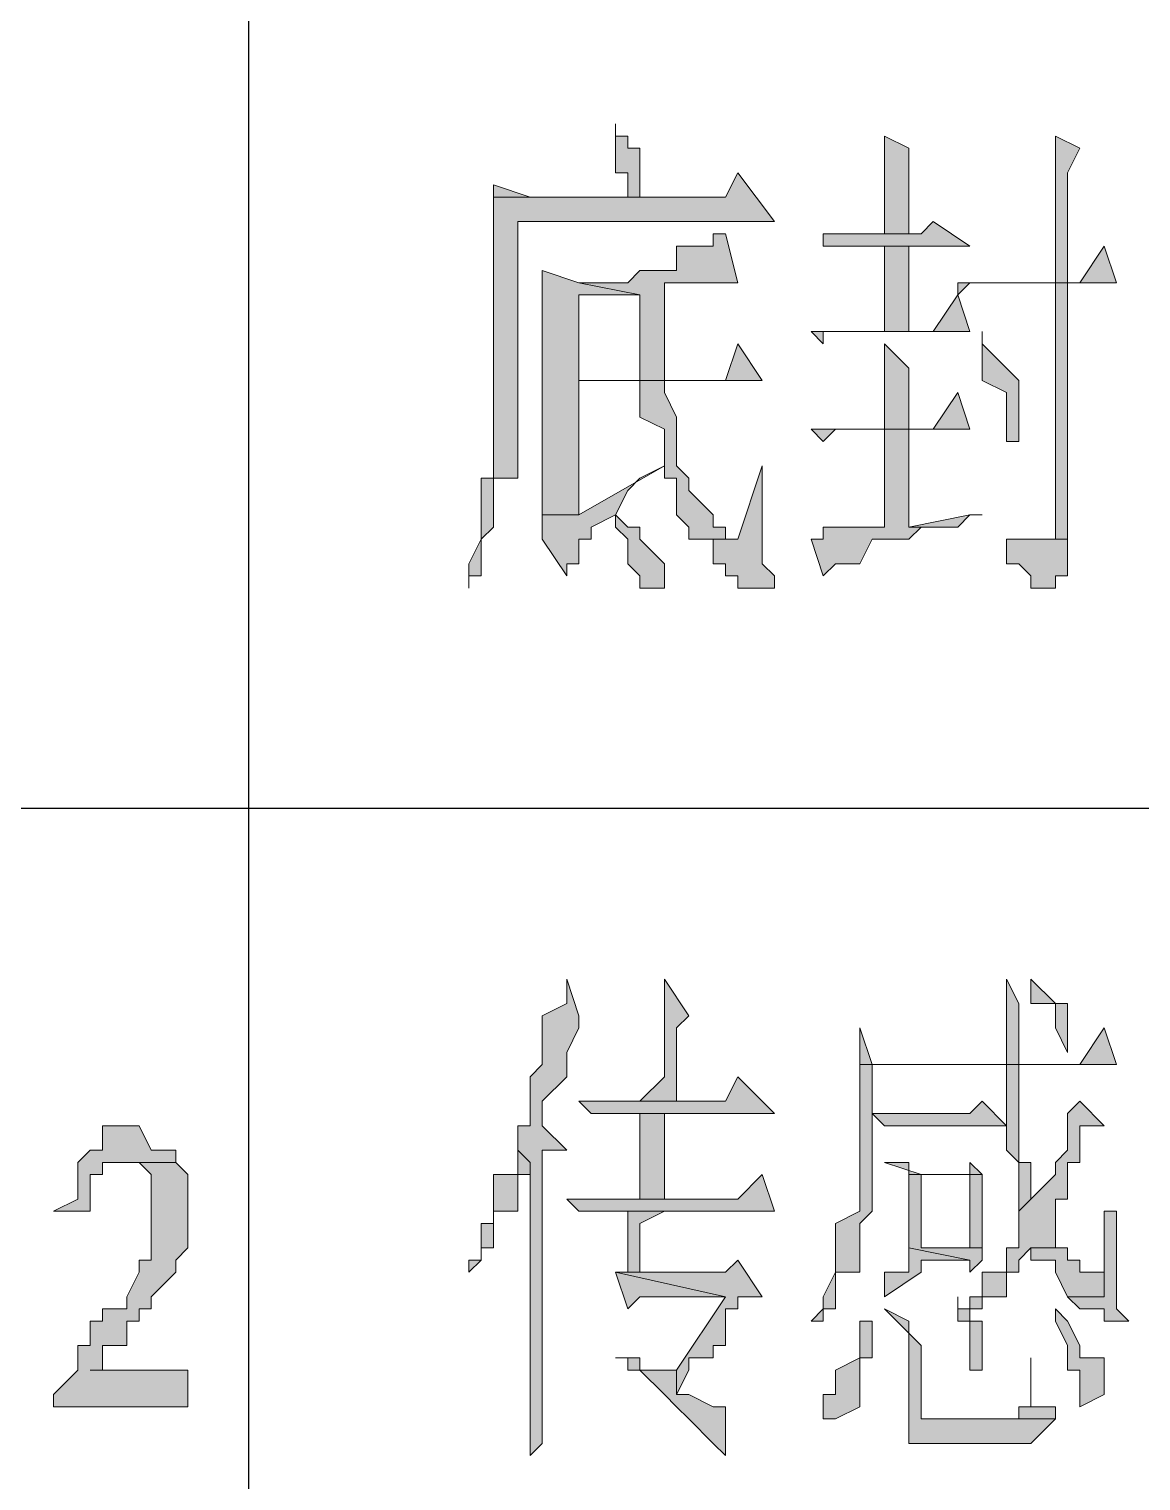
# Model space of a CAD drawing. Header units: millimetres. Extents: x 20 to 821, y 1 to 1134.
# Drawn here: x 616.32 to 632.7, y 250.87 to 272.26 of the extents above; entities that cross this region are included whole.
import ezdxf

# ---------------------------------------------------------------- set-up
doc = ezdxf.new("R2010")
doc.units = ezdxf.units.MM
doc.layers.add('1', color=7, linetype='Continuous')

msp = doc.modelspace()

# ---------------------------------------------------------------- hatches: boundary and pattern name
h = msp.add_hatch(color=0)
h.dxf.hatch_style = 2
h.paths.add_polyline_path([(624.96, 270.861732), (624.96, 270.141732), (625.14, 270.141732), (625.14, 269.781732), (623.7, 269.781732), (625.32, 269.781732), (625.32, 269.961732), (625.32, 270.501732), (625.14, 270.501732), (625.14, 270.681732), (624.96, 270.681732)])
h = msp.add_hatch(color=0)
h.dxf.hatch_style = 2
h.paths.add_polyline_path([(628.92, 270.681732), (628.92, 269.241732), (629.28, 269.241732), (629.28, 270.501732)])
h = msp.add_hatch(color=0)
h.dxf.hatch_style = 2
h.paths.add_polyline_path([(631.44, 270.681732), (631.44, 268.521732), (631.62, 268.521732), (631.62, 270.141732), (631.8, 270.501732)])
h = msp.add_hatch(color=0)
h.dxf.hatch_style = 2
h.paths.add_polyline_path([(626.76, 270.141732), (626.58, 269.781732), (623.16, 269.781732), (623.16, 269.421732), (623.16, 265.821732), (623.16, 265.641732), (622.98, 265.641732), (622.98, 264.741732), (622.8, 264.381732), (622.8, 264.021732), (622.8, 264.201732), (622.98, 264.201732), (622.98, 264.381732), (622.98, 264.741732), (623.16, 264.921732), (623.16, 265.641732), (623.52, 265.641732), (623.52, 269.421732), (627.3, 269.421732)])
h = msp.add_hatch(color=0)
h.dxf.hatch_style = 2
h.paths.add_polyline_path([(623.16, 269.961732), (623.16, 269.781732), (625.32, 269.781732), (623.7, 269.781732)])
h = msp.add_hatch(color=0)
h.dxf.hatch_style = 2
h.paths.add_polyline_path([(629.64, 269.421732), (629.46, 269.241732), (628.02, 269.241732), (628.02, 269.061732), (630.18, 269.061732)])
h = msp.add_hatch(color=0)
h.dxf.hatch_style = 2
h.paths.add_polyline_path([(626.58, 269.241732), (626.4, 269.241732), (626.4, 269.061732), (625.86, 269.061732), (625.86, 268.701732), (625.32, 268.701732), (625.14, 268.521732), (624.42, 268.521732), (625.32, 268.341732), (625.32, 267.801732), (625.32, 267.081732), (624.42, 267.081732), (625.68, 267.081732), (625.68, 267.261732), (625.68, 268.521732), (625.86, 268.521732), (626.76, 268.521732)])
h = msp.add_hatch(color=0)
h.dxf.hatch_style = 2
h.paths.add_polyline_path([(628.92, 267.801732), (629.28, 267.801732), (629.28, 269.061732), (628.92, 269.061732)])
h = msp.add_hatch(color=0)
h.dxf.hatch_style = 2
h.paths.add_polyline_path([(632.16, 269.061732), (631.8, 268.521732), (630, 268.521732), (630, 268.341732), (630.18, 268.521732), (632.34, 268.521732)])
h = msp.add_hatch(color=0)
h.dxf.hatch_style = 2
h.paths.add_polyline_path([(623.88, 268.701732), (623.88, 265.101732), (624.42, 265.101732), (624.42, 267.081732), (625.32, 267.081732), (627.12, 267.081732), (625.68, 267.081732), (624.42, 267.081732), (624.42, 268.341732), (625.32, 268.341732), (624.42, 268.521732)])
h = msp.add_hatch(color=0)
h.dxf.hatch_style = 2
h.paths.add_polyline_path([(631.62, 268.521732), (631.44, 268.521732), (631.44, 264.921732), (631.44, 264.741732), (631.08, 264.741732), (631.62, 264.741732)])
h = msp.add_hatch(color=0)
h.dxf.hatch_style = 2
h.paths.add_polyline_path([(630, 268.341732), (629.64, 267.801732), (627.84, 267.801732), (628.2, 267.801732), (630.18, 267.801732)])
h = msp.add_hatch(color=0)
h.dxf.hatch_style = 2
h.paths.add_polyline_path([(626.76, 267.621732), (626.58, 267.081732), (625.68, 267.081732), (627.12, 267.081732)])
h = msp.add_hatch(color=0)
h.dxf.hatch_style = 2
h.paths.add_polyline_path([(627.84, 267.801732), (628.02, 267.621732), (628.02, 267.801732), (628.2, 267.801732)])
h = msp.add_hatch(color=0)
h.dxf.hatch_style = 2
h.paths.add_polyline_path([(628.92, 267.621732), (628.92, 266.361732), (629.28, 266.361732), (629.28, 267.261732)])
h = msp.add_hatch(color=0)
h.dxf.hatch_style = 2
h.paths.add_polyline_path([(630.36, 267.801732), (630.36, 267.081732), (630.72, 266.901732), (630.72, 266.181732), (630.9, 266.181732), (630.9, 267.081732), (630.72, 267.261732), (630.36, 267.621732)])
h = msp.add_hatch(color=0)
h.dxf.hatch_style = 2
h.paths.add_polyline_path([(625.68, 267.081732), (625.32, 267.081732), (625.32, 266.901732), (625.32, 266.541732), (625.68, 266.361732), (625.68, 265.641732), (625.86, 265.641732), (625.86, 265.101732), (626.04, 264.921732), (626.04, 264.741732), (626.4, 264.741732), (626.76, 264.741732), (626.58, 264.741732), (626.58, 264.921732), (626.4, 264.921732), (626.4, 265.101732), (626.04, 265.461732), (626.04, 265.641732), (625.86, 265.821732), (625.86, 266.541732), (625.68, 266.901732)])
h = msp.add_hatch(color=0)
h.dxf.hatch_style = 2
h.paths.add_polyline_path([(630, 266.901732), (629.64, 266.361732), (627.84, 266.361732), (628.02, 266.181732), (628.2, 266.361732), (630.18, 266.361732)])
h = msp.add_hatch(color=0)
h.dxf.hatch_style = 2
h.paths.add_polyline_path([(629.28, 266.361732), (628.92, 266.361732), (628.92, 264.921732), (628.02, 264.921732), (628.02, 264.741732), (627.84, 264.741732), (628.02, 264.201732), (628.2, 264.381732), (628.56, 264.381732), (628.74, 264.741732), (629.28, 264.741732), (629.46, 264.921732), (630, 264.921732), (629.28, 264.921732)])
h = msp.add_hatch(color=0)
h.dxf.hatch_style = 2
h.paths.add_polyline_path([(625.68, 265.821732), (624.42, 265.101732), (623.88, 265.101732), (623.88, 264.921732), (623.88, 264.741732), (624.24, 264.201732), (624.24, 264.381732), (624.42, 264.381732), (624.42, 264.741732), (624.6, 264.741732), (624.6, 264.921732), (624.96, 265.101732), (625.14, 265.461732), (625.32, 265.641732)])
h = msp.add_hatch(color=0)
h.dxf.hatch_style = 2
h.paths.add_polyline_path([(627.12, 265.821732), (626.76, 264.741732), (626.4, 264.741732), (626.4, 264.381732), (626.58, 264.381732), (626.58, 264.201732), (626.76, 264.201732), (626.76, 264.021732), (627.3, 264.021732), (627.3, 264.201732), (627.12, 264.381732), (627.12, 265.641732)])
h = msp.add_hatch(color=0)
h.dxf.hatch_style = 2
h.paths.add_polyline_path([(624.96, 265.101732), (624.96, 264.921732), (625.14, 264.741732), (625.14, 264.381732), (625.32, 264.201732), (625.32, 264.021732), (625.68, 264.021732), (625.68, 264.381732), (625.32, 264.741732), (625.32, 264.921732), (625.14, 264.921732)])
h = msp.add_hatch(color=0)
h.dxf.hatch_style = 2
h.paths.add_polyline_path([(630.18, 265.101732), (629.28, 264.921732), (630, 264.921732), (630.18, 265.101732), (630.36, 265.101732)])
h = msp.add_hatch(color=0)
h.dxf.hatch_style = 2
h.paths.add_polyline_path([(630.72, 264.741732), (630.72, 264.381732), (630.9, 264.381732), (631.08, 264.201732), (631.08, 264.021732), (631.44, 264.021732), (631.44, 264.201732), (631.62, 264.201732), (631.62, 264.741732), (631.08, 264.741732)])
h = msp.add_hatch(color=0)
h.dxf.hatch_style = 2
h.paths.add_polyline_path([(624.24, 258.261732), (624.24, 257.901732), (623.88, 257.721732), (623.88, 257.001732), (623.7, 256.821732), (623.7, 256.101732), (623.52, 256.101732), (623.52, 255.741732), (623.7, 255.561732), (623.7, 251.421732), (623.7, 251.241732), (623.88, 251.421732), (623.88, 255.741732), (624.24, 255.741732), (623.88, 256.101732), (623.88, 256.461732), (624.24, 256.821732), (624.24, 257.181732), (624.42, 257.541732), (624.42, 257.721732)])
h = msp.add_hatch(color=0)
h.dxf.hatch_style = 2
h.paths.add_polyline_path([(625.68, 258.261732), (625.68, 256.821732), (625.32, 256.461732), (625.86, 256.461732), (625.86, 256.821732), (625.86, 257.541732), (626.04, 257.721732)])
h = msp.add_hatch(color=0)
h.dxf.hatch_style = 2
h.paths.add_polyline_path([(630.72, 258.261732), (630.72, 257.001732), (628.74, 257.001732), (630.9, 257.001732), (630.9, 257.181732), (630.9, 257.901732)])
h = msp.add_hatch(color=0)
h.dxf.hatch_style = 2
h.paths.add_polyline_path([(631.08, 258.261732), (631.08, 257.901732), (631.44, 257.901732), (631.44, 257.541732), (631.62, 257.181732), (631.62, 257.901732), (631.44, 257.901732)])
h = msp.add_hatch(color=0)
h.dxf.hatch_style = 2
h.paths.add_polyline_path([(632.16, 257.541732), (631.8, 257.001732), (628.56, 257.001732), (628.56, 256.821732), (628.56, 254.841732), (628.2, 254.661732), (628.2, 253.941732), (628.02, 253.581732), (628.02, 253.401732), (627.84, 253.221732), (628.02, 253.221732), (628.02, 253.401732), (628.2, 253.401732), (628.2, 253.581732), (628.2, 253.941732), (628.56, 253.941732), (628.56, 254.661732), (628.74, 254.841732), (628.74, 257.001732), (630.72, 257.001732), (632.34, 257.001732)])
h = msp.add_hatch(color=0)
h.dxf.hatch_style = 2
h.paths.add_polyline_path([(628.56, 257.541732), (628.56, 257.001732), (630.9, 257.001732), (628.74, 257.001732)])
h = msp.add_hatch(color=0)
h.dxf.hatch_style = 2
h.paths.add_polyline_path([(630.9, 257.001732), (630.72, 257.001732), (630.72, 256.821732), (630.72, 255.741732), (630.9, 255.561732), (630.9, 254.841732), (631.08, 255.021732), (631.08, 255.561732), (630.9, 255.561732), (630.9, 256.461732), (630.9, 256.821732)])
h = msp.add_hatch(color=0)
h.dxf.hatch_style = 2
h.paths.add_polyline_path([(626.76, 256.821732), (626.58, 256.461732), (624.42, 256.461732), (624.6, 256.281732), (627.3, 256.281732)])
h = msp.add_hatch(color=0)
h.dxf.hatch_style = 2
h.paths.add_polyline_path([(625.68, 256.281732), (625.32, 256.281732), (625.32, 256.101732), (625.32, 255.021732), (625.68, 255.021732)])
h = msp.add_hatch(color=0)
h.dxf.hatch_style = 2
h.paths.add_polyline_path([(630.36, 256.461732), (630.18, 256.281732), (628.74, 256.281732), (628.92, 256.101732), (630.72, 256.101732)])
h = msp.add_hatch(color=0)
h.dxf.hatch_style = 2
h.paths.add_polyline_path([(631.8, 256.461732), (631.62, 256.281732), (631.62, 255.741732), (631.44, 255.561732), (631.44, 255.381732), (631.08, 255.021732), (630.9, 254.841732), (630.9, 254.301732), (630.72, 254.301732), (630.72, 253.941732), (630.36, 253.941732), (630.36, 253.581732), (630.18, 253.581732), (630.18, 253.401732), (630.36, 253.401732), (630.36, 253.581732), (630.72, 253.581732), (630.72, 253.941732), (630.9, 253.941732), (630.9, 254.121732), (631.08, 254.301732), (631.44, 254.301732), (631.44, 254.661732), (631.44, 255.021732), (631.62, 255.021732), (631.62, 255.561732), (631.8, 255.561732), (631.8, 256.101732), (632.16, 256.101732)])
h = msp.add_hatch(color=0)
h.dxf.hatch_style = 2
h.paths.add_polyline_path([(617.76, 256.101732), (617.4, 256.101732), (617.4, 255.741732), (617.22, 255.741732), (617.04, 255.561732), (617.04, 255.021732), (616.68, 254.841732), (617.22, 254.841732), (617.22, 255.021732), (617.22, 255.381732), (617.4, 255.381732), (617.4, 255.561732), (618.48, 255.561732), (618.48, 255.741732), (618.12, 255.741732), (617.94, 256.101732)])
h = msp.add_hatch(color=0)
h.dxf.hatch_style = 2
h.paths.add_polyline_path([(623.52, 255.741732), (623.52, 255.381732), (623.16, 255.381732), (623.16, 254.661732), (622.98, 254.661732), (622.98, 254.121732), (622.8, 254.121732), (622.8, 253.941732), (622.98, 254.121732), (622.98, 254.301732), (623.16, 254.301732), (623.16, 254.841732), (623.52, 254.841732), (623.52, 255.381732), (623.7, 255.381732), (623.7, 255.561732)])
h = msp.add_hatch(color=0)
h.dxf.hatch_style = 2
h.paths.add_polyline_path([(618.48, 255.561732), (617.76, 255.561732), (617.94, 255.561732), (618.12, 255.381732), (618.12, 254.121732), (617.94, 254.121732), (617.94, 253.941732), (617.76, 253.581732), (617.76, 253.401732), (617.4, 253.401732), (617.4, 253.221732), (617.22, 253.221732), (617.22, 252.861732), (617.04, 252.861732), (617.04, 252.501732), (616.68, 252.141732), (616.68, 251.961732), (618.66, 251.961732), (618.66, 252.501732), (617.22, 252.501732), (617.4, 252.501732), (617.4, 252.681732), (617.4, 252.861732), (617.76, 252.861732), (617.76, 253.221732), (617.94, 253.221732), (617.94, 253.401732), (618.12, 253.401732), (618.12, 253.581732), (618.48, 253.941732), (618.48, 254.121732), (618.66, 254.301732), (618.66, 255.381732)])
h = msp.add_hatch(color=0)
h.dxf.hatch_style = 2
h.paths.add_polyline_path([(628.92, 255.561732), (629.28, 255.561732), (629.28, 255.381732), (629.46, 255.381732)])
h = msp.add_hatch(color=0)
h.dxf.hatch_style = 2
h.paths.add_polyline_path([(630.18, 255.561732), (630.18, 255.381732), (629.46, 255.381732), (629.28, 255.381732), (629.28, 255.021732), (629.28, 254.301732), (630.18, 254.121732), (630.18, 253.941732), (630.36, 254.121732), (630.36, 254.301732), (629.46, 254.301732), (629.46, 255.381732), (630.18, 255.381732), (630.36, 255.381732)])
h = msp.add_hatch(color=0)
h.dxf.hatch_style = 2
h.paths.add_polyline_path([(627.12, 255.381732), (626.76, 255.021732), (624.24, 255.021732), (624.42, 254.841732), (627.3, 254.841732)])
h = msp.add_hatch(color=0)
h.dxf.hatch_style = 2
h.paths.add_polyline_path([(630.36, 255.381732), (630.18, 255.381732), (630.18, 254.301732), (629.46, 254.301732), (630.36, 254.301732)])
h = msp.add_hatch(color=0)
h.dxf.hatch_style = 2
h.paths.add_polyline_path([(625.68, 254.841732), (625.14, 254.841732), (625.14, 254.661732), (625.14, 253.941732), (624.96, 253.941732), (625.32, 253.941732), (625.32, 254.121732), (625.32, 254.661732)])
h = msp.add_hatch(color=0)
h.dxf.hatch_style = 2
h.paths.add_polyline_path([(632.34, 254.841732), (632.16, 254.841732), (632.16, 253.581732), (631.62, 253.581732), (631.8, 253.401732), (632.16, 253.401732), (632.16, 253.221732), (632.52, 253.221732), (632.34, 253.401732)])
h = msp.add_hatch(color=0)
h.dxf.hatch_style = 2
h.paths.add_polyline_path([(629.28, 254.301732), (629.28, 253.941732), (628.92, 253.941732), (628.92, 253.581732), (629.46, 253.941732), (629.46, 254.121732), (630.18, 254.121732)])
h = msp.add_hatch(color=0)
h.dxf.hatch_style = 2
h.paths.add_polyline_path([(631.44, 254.301732), (631.08, 254.301732), (631.08, 254.121732), (631.44, 254.121732), (631.44, 253.941732), (631.62, 253.581732), (632.16, 253.581732), (632.16, 253.941732), (631.8, 253.941732), (631.8, 254.121732), (631.62, 254.121732), (631.62, 254.301732)])
h = msp.add_hatch(color=0)
h.dxf.hatch_style = 2
h.paths.add_polyline_path([(626.76, 254.121732), (626.58, 253.941732), (624.96, 253.941732), (626.58, 253.581732), (625.86, 252.501732), (625.86, 252.141732), (626.04, 252.501732), (626.04, 252.681732), (626.4, 252.681732), (626.4, 252.861732), (626.58, 252.861732), (626.58, 253.401732), (626.76, 253.401732), (626.76, 253.581732), (627.12, 253.581732)])
h = msp.add_hatch(color=0)
h.dxf.hatch_style = 2
h.paths.add_polyline_path([(624.96, 253.941732), (625.14, 253.401732), (625.32, 253.581732), (626.58, 253.581732)])
h = msp.add_hatch(color=0)
h.dxf.hatch_style = 2
h.paths.add_polyline_path([(630, 253.581732), (630, 253.221732), (630.18, 253.221732), (630.18, 252.501732), (630.36, 252.501732), (630.36, 253.221732), (630.18, 253.221732), (630.18, 253.401732), (630, 253.401732)])
h = msp.add_hatch(color=0)
h.dxf.hatch_style = 2
h.paths.add_polyline_path([(628.92, 253.401732), (629.28, 253.221732), (629.28, 251.421732), (629.46, 251.421732), (631.08, 251.421732), (631.44, 251.781732), (629.46, 251.781732), (629.46, 252.861732)])
h = msp.add_hatch(color=0)
h.dxf.hatch_style = 2
h.paths.add_polyline_path([(631.44, 253.401732), (631.44, 253.221732), (631.62, 252.861732), (631.62, 252.501732), (631.8, 252.501732), (631.8, 251.961732), (632.16, 252.141732), (632.16, 252.681732), (631.8, 252.681732), (631.8, 252.861732), (631.62, 253.221732)])
h = msp.add_hatch(color=0)
h.dxf.hatch_style = 2
h.paths.add_polyline_path([(628.74, 253.221732), (628.56, 253.221732), (628.56, 252.861732), (628.56, 252.681732), (628.2, 252.501732), (628.2, 252.141732), (628.02, 252.141732), (628.02, 251.781732), (628.2, 251.781732), (628.56, 251.961732), (628.56, 252.681732), (628.74, 252.681732)])
h = msp.add_hatch(color=0)
h.dxf.hatch_style = 2
h.paths.add_polyline_path([(624.96, 252.681732), (625.14, 252.681732), (625.14, 252.501732), (625.32, 252.501732), (625.68, 252.141732), (625.86, 251.961732), (626.04, 251.781732), (626.4, 251.421732), (626.58, 251.241732), (626.58, 251.781732), (626.58, 251.961732), (626.4, 251.961732), (626.04, 252.141732), (625.86, 252.141732), (625.86, 252.501732), (625.32, 252.501732), (625.32, 252.681732)])
h = msp.add_hatch(color=0)
h.dxf.hatch_style = 2
h.paths.add_polyline_path([(631.08, 252.681732), (631.08, 251.961732), (630.9, 251.961732), (630.9, 251.781732), (630.72, 251.781732), (629.46, 251.781732), (631.44, 251.781732), (631.44, 251.961732), (631.08, 251.961732)])
h = msp.add_hatch(color=0)
h.dxf.hatch_style = 2
h.paths.add_polyline_path([(630.9, 251.421732), (630.72, 251.421732)])

# ---------------------------------------------------------------- linework, layer by layer
at = {"layer": '1', "color": 0, "lineweight": 25}
for points in [[(619.56, 89.781732), (619.56, 419.721732)], [(557.64, 260.781732), (821.16, 260.781732)]]:
    msp.add_lwpolyline(points, dxfattribs=at)
at = {"layer": '1', "color": 0, "lineweight": 5}
for points in [[(624.96, 270.861732), (624.96, 270.141732), (625.14, 270.141732), (625.14, 269.781732), (623.7, 269.781732), (625.32, 269.781732), (625.32, 269.961732), (625.32, 270.501732), (625.14, 270.501732), (625.14, 270.681732), (624.96, 270.681732), (624.96, 270.861732)], [(628.92, 270.681732), (628.92, 269.241732), (629.28, 269.241732), (629.28, 270.501732), (628.92, 270.681732)], [(631.44, 270.681732), (631.44, 268.521732), (631.62, 268.521732), (631.62, 270.141732), (631.8, 270.501732), (631.44, 270.681732)], [(626.76, 270.141732), (626.58, 269.781732), (623.16, 269.781732), (623.16, 269.421732), (623.16, 265.821732), (623.16, 265.821732), (623.16, 265.641732), (622.98, 265.641732), (622.98, 264.741732), (622.8, 264.381732), (622.8, 264.021732), (622.8, 264.201732), (622.98, 264.201732), (622.98, 264.381732), (622.98, 264.741732), (623.16, 264.921732), (623.16, 265.641732), (623.52, 265.641732), (623.52, 269.421732), (627.3, 269.421732), (626.76, 270.141732)], [(623.16, 269.961732), (623.16, 269.781732), (625.32, 269.781732), (623.7, 269.781732), (623.16, 269.961732)], [(629.64, 269.421732), (629.46, 269.241732), (628.02, 269.241732), (628.02, 269.061732), (630.18, 269.061732), (629.64, 269.421732)], [(626.58, 269.241732), (626.4, 269.241732), (626.4, 269.061732), (625.86, 269.061732), (625.86, 268.701732), (625.32, 268.701732), (625.14, 268.521732), (624.42, 268.521732), (625.32, 268.341732), (625.32, 267.801732), (625.32, 267.801732), (625.32, 267.081732), (624.42, 267.081732), (625.68, 267.081732), (625.68, 267.261732), (625.68, 268.521732), (625.86, 268.521732), (626.76, 268.521732), (626.58, 269.241732)], [(628.92, 267.801732), (629.28, 267.801732), (629.28, 269.061732), (628.92, 269.061732), (628.92, 267.801732)], [(632.16, 269.061732), (631.8, 268.521732), (630, 268.521732), (630, 268.341732), (630.18, 268.521732), (632.34, 268.521732), (632.16, 269.061732)], [(623.88, 268.701732), (623.88, 265.101732), (624.42, 265.101732), (624.42, 267.081732), (625.32, 267.081732), (627.12, 267.081732), (625.68, 267.081732), (624.42, 267.081732), (624.42, 268.341732), (625.32, 268.341732), (624.42, 268.521732), (623.88, 268.701732)], [(631.62, 268.521732), (631.44, 268.521732), (631.44, 264.921732), (631.44, 264.741732), (631.08, 264.741732), (631.62, 264.741732), (631.62, 268.521732)], [(630, 268.341732), (629.64, 267.801732), (627.84, 267.801732), (628.2, 267.801732), (630.18, 267.801732), (630, 268.341732)], [(626.76, 267.621732), (626.58, 267.081732), (625.68, 267.081732), (627.12, 267.081732), (626.76, 267.621732)], [(627.84, 267.801732), (628.02, 267.621732), (628.02, 267.801732), (628.2, 267.801732), (627.84, 267.801732)], [(628.92, 267.621732), (628.92, 266.361732), (629.28, 266.361732), (629.28, 267.261732), (628.92, 267.621732)], [(630.36, 267.801732), (630.36, 267.081732), (630.72, 266.901732), (630.72, 266.181732), (630.9, 266.181732), (630.9, 267.081732), (630.72, 267.261732), (630.36, 267.621732), (630.36, 267.621732), (630.36, 267.801732)], [(625.68, 267.081732), (625.32, 267.081732), (625.32, 266.901732), (625.32, 266.541732), (625.68, 266.361732), (625.68, 265.641732), (625.86, 265.641732), (625.86, 265.101732), (626.04, 264.921732), (626.04, 264.741732), (626.4, 264.741732), (626.76, 264.741732), (626.58, 264.741732), (626.58, 264.921732), (626.4, 264.921732), (626.4, 265.101732), (626.04, 265.461732), (626.04, 265.641732), (625.86, 265.821732), (625.86, 266.541732), (625.68, 266.901732), (625.68, 267.081732)], [(630, 266.901732), (629.64, 266.361732), (627.84, 266.361732), (628.02, 266.181732), (628.2, 266.361732), (630.18, 266.361732), (630, 266.901732)], [(629.28, 266.361732), (628.92, 266.361732), (628.92, 264.921732), (628.02, 264.921732), (628.02, 264.741732), (627.84, 264.741732), (628.02, 264.201732), (628.2, 264.381732), (628.56, 264.381732), (628.74, 264.741732), (629.28, 264.741732), (629.46, 264.921732), (630, 264.921732), (629.28, 264.921732), (629.28, 266.361732)], [(625.68, 265.821732), (624.42, 265.101732), (623.88, 265.101732), (623.88, 264.921732), (623.88, 264.741732), (624.24, 264.201732), (624.24, 264.381732), (624.42, 264.381732), (624.42, 264.741732), (624.6, 264.741732), (624.6, 264.921732), (624.96, 265.101732), (625.14, 265.461732), (625.32, 265.641732), (625.68, 265.821732)], [(627.12, 265.821732), (626.76, 264.741732), (626.4, 264.741732), (626.4, 264.381732), (626.58, 264.381732), (626.58, 264.201732), (626.76, 264.201732), (626.76, 264.021732), (627.3, 264.021732), (627.3, 264.201732), (627.12, 264.381732), (627.12, 265.641732), (627.12, 265.821732)], [(624.96, 265.101732), (624.96, 264.921732), (625.14, 264.741732), (625.14, 264.381732), (625.32, 264.201732), (625.32, 264.021732), (625.68, 264.021732), (625.68, 264.381732), (625.32, 264.741732), (625.32, 264.921732), (625.14, 264.921732), (624.96, 265.101732)], [(630.18, 265.101732), (629.28, 264.921732), (630, 264.921732), (630.18, 265.101732), (630.36, 265.101732), (630.18, 265.101732)], [(630.72, 264.741732), (630.72, 264.381732), (630.9, 264.381732), (631.08, 264.201732), (631.08, 264.021732), (631.44, 264.021732), (631.44, 264.201732), (631.62, 264.201732), (631.62, 264.741732), (631.08, 264.741732), (630.72, 264.741732)], [(624.24, 258.261732), (624.24, 257.901732), (623.88, 257.721732), (623.88, 257.001732), (623.7, 256.821732), (623.7, 256.101732), (623.52, 256.101732), (623.52, 255.741732), (623.7, 255.561732), (623.7, 251.421732), (623.7, 251.421732), (623.7, 251.241732), (623.88, 251.421732), (623.88, 255.741732), (624.24, 255.741732), (623.88, 256.101732), (623.88, 256.461732), (624.24, 256.821732), (624.24, 257.181732), (624.42, 257.541732), (624.42, 257.721732), (624.24, 258.261732)], [(625.68, 258.261732), (625.68, 256.821732), (625.32, 256.461732), (625.86, 256.461732), (625.86, 256.821732), (625.86, 257.541732), (626.04, 257.721732), (625.68, 258.261732)], [(630.72, 258.261732), (630.72, 257.001732), (628.74, 257.001732), (630.9, 257.001732), (630.9, 257.181732), (630.9, 257.901732), (630.72, 258.261732)], [(631.08, 258.261732), (631.08, 257.901732), (631.44, 257.901732), (631.44, 257.541732), (631.62, 257.181732), (631.62, 257.901732), (631.44, 257.901732), (631.08, 258.261732)], [(632.16, 257.541732), (631.8, 257.001732), (628.56, 257.001732), (628.56, 256.821732), (628.56, 254.841732), (628.2, 254.661732), (628.2, 253.941732), (628.02, 253.581732), (628.02, 253.581732), (628.02, 253.401732), (627.84, 253.221732), (628.02, 253.221732), (628.02, 253.401732), (628.2, 253.401732), (628.2, 253.581732), (628.2, 253.941732), (628.56, 253.941732), (628.56, 254.661732), (628.74, 254.841732), (628.74, 257.001732), (630.72, 257.001732), (632.34, 257.001732), (632.16, 257.541732)], [(628.56, 257.541732), (628.56, 257.001732), (630.9, 257.001732), (628.74, 257.001732), (628.56, 257.541732)], [(630.9, 257.001732), (630.72, 257.001732), (630.72, 256.821732), (630.72, 255.741732), (630.9, 255.561732), (630.9, 254.841732), (631.08, 255.021732), (631.08, 255.561732), (630.9, 255.561732), (630.9, 256.461732), (630.9, 256.821732), (630.9, 257.001732)], [(626.76, 256.821732), (626.58, 256.461732), (624.42, 256.461732), (624.6, 256.281732), (627.3, 256.281732), (626.76, 256.821732)], [(625.68, 256.281732), (625.32, 256.281732), (625.32, 256.101732), (625.32, 255.021732), (625.68, 255.021732), (625.68, 256.281732)], [(630.36, 256.461732), (630.18, 256.281732), (628.74, 256.281732), (628.92, 256.101732), (630.72, 256.101732), (630.36, 256.461732)], [(631.8, 256.461732), (631.62, 256.281732), (631.62, 255.741732), (631.44, 255.561732), (631.44, 255.381732), (631.08, 255.021732), (630.9, 254.841732), (630.9, 254.301732), (630.72, 254.301732), (630.72, 253.941732), (630.36, 253.941732), (630.36, 253.581732), (630.18, 253.581732), (630.18, 253.401732), (630.18, 253.401732), (630.36, 253.401732), (630.36, 253.581732), (630.72, 253.581732), (630.72, 253.941732), (630.9, 253.941732), (630.9, 254.121732), (631.08, 254.301732), (631.44, 254.301732), (631.44, 254.661732), (631.44, 255.021732), (631.62, 255.021732), (631.62, 255.561732), (631.8, 255.561732), (631.8, 256.101732), (632.16, 256.101732), (631.8, 256.461732)], [(617.76, 256.101732), (617.4, 256.101732), (617.4, 255.741732), (617.22, 255.741732), (617.04, 255.561732), (617.04, 255.021732), (616.68, 254.841732), (617.22, 254.841732), (617.22, 255.021732), (617.22, 255.381732), (617.4, 255.381732), (617.4, 255.561732), (617.4, 255.561732), (618.48, 255.561732), (618.48, 255.741732), (618.12, 255.741732), (617.94, 256.101732), (617.76, 256.101732)], [(623.52, 255.741732), (623.52, 255.381732), (623.16, 255.381732), (623.16, 254.661732), (622.98, 254.661732), (622.98, 254.121732), (622.8, 254.121732), (622.8, 253.941732), (622.98, 254.121732), (622.98, 254.301732), (623.16, 254.301732), (623.16, 254.841732), (623.52, 254.841732), (623.52, 255.381732), (623.7, 255.381732), (623.7, 255.561732), (623.52, 255.741732)], [(618.48, 255.561732), (617.76, 255.561732), (617.94, 255.561732), (618.12, 255.381732), (618.12, 254.121732), (617.94, 254.121732), (617.94, 253.941732), (617.76, 253.581732), (617.76, 253.581732), (617.76, 253.401732), (617.4, 253.401732), (617.4, 253.221732), (617.22, 253.221732), (617.22, 252.861732), (617.04, 252.861732), (617.04, 252.501732), (616.68, 252.141732), (616.68, 251.961732), (618.66, 251.961732), (618.66, 252.501732), (617.22, 252.501732), (617.4, 252.501732), (617.4, 252.681732), (617.4, 252.861732), (617.76, 252.861732), (617.76, 253.221732), (617.94, 253.221732), (617.94, 253.401732), (618.12, 253.401732), (618.12, 253.581732), (618.48, 253.941732), (618.48, 254.121732), (618.66, 254.301732), (618.66, 255.381732), (618.48, 255.561732)], [(628.92, 255.561732), (629.28, 255.561732), (629.28, 255.381732), (629.46, 255.381732), (628.92, 255.561732)], [(630.18, 255.561732), (630.18, 255.381732), (629.46, 255.381732), (629.28, 255.381732), (629.28, 255.021732), (629.28, 254.301732), (630.18, 254.121732), (630.18, 253.941732), (630.36, 254.121732), (630.36, 254.301732), (629.46, 254.301732), (629.46, 255.381732), (630.18, 255.381732), (630.36, 255.381732), (630.18, 255.561732)], [(627.12, 255.381732), (626.76, 255.021732), (624.24, 255.021732), (624.42, 254.841732), (627.3, 254.841732), (627.12, 255.381732)], [(630.36, 255.381732), (630.18, 255.381732), (630.18, 254.301732), (629.46, 254.301732), (630.36, 254.301732), (630.36, 255.381732)], [(625.68, 254.841732), (625.14, 254.841732), (625.14, 254.661732), (625.14, 253.941732), (624.96, 253.941732), (625.32, 253.941732), (625.32, 254.121732), (625.32, 254.661732), (625.68, 254.841732)], [(632.34, 254.841732), (632.16, 254.841732), (632.16, 253.581732), (631.62, 253.581732), (631.8, 253.401732), (632.16, 253.401732), (632.16, 253.221732), (632.52, 253.221732), (632.34, 253.401732), (632.34, 254.841732)], [(629.28, 254.301732), (629.28, 253.941732), (628.92, 253.941732), (628.92, 253.581732), (629.46, 253.941732), (629.46, 254.121732), (630.18, 254.121732), (629.28, 254.301732)], [(631.44, 254.301732), (631.08, 254.301732), (631.08, 254.121732), (631.44, 254.121732), (631.44, 253.941732), (631.62, 253.581732), (632.16, 253.581732), (632.16, 253.941732), (631.8, 253.941732), (631.8, 254.121732), (631.62, 254.121732), (631.62, 254.301732), (631.44, 254.301732)], [(626.76, 254.121732), (626.58, 253.941732), (624.96, 253.941732), (626.58, 253.581732), (625.86, 252.501732), (625.86, 252.141732), (626.04, 252.501732), (626.04, 252.681732), (626.4, 252.681732), (626.4, 252.861732), (626.58, 252.861732), (626.58, 253.401732), (626.76, 253.401732), (626.76, 253.581732), (627.12, 253.581732), (626.76, 254.121732)], [(624.96, 253.941732), (625.14, 253.401732), (625.32, 253.581732), (626.58, 253.581732), (624.96, 253.941732)], [(630, 253.581732), (630, 253.221732), (630.18, 253.221732), (630.18, 252.501732), (630.36, 252.501732), (630.36, 253.221732), (630.18, 253.221732), (630.18, 253.401732), (630, 253.401732), (630, 253.581732)], [(628.92, 253.401732), (629.28, 253.221732), (629.28, 251.421732), (629.46, 251.421732), (631.08, 251.421732), (631.44, 251.781732), (629.46, 251.781732), (629.46, 251.781732), (629.46, 252.861732), (628.92, 253.401732)], [(631.44, 253.401732), (631.44, 253.221732), (631.62, 252.861732), (631.62, 252.501732), (631.8, 252.501732), (631.8, 251.961732), (632.16, 252.141732), (632.16, 252.681732), (631.8, 252.681732), (631.8, 252.861732), (631.62, 253.221732), (631.44, 253.401732)], [(628.74, 253.221732), (628.56, 253.221732), (628.56, 252.861732), (628.56, 252.681732), (628.2, 252.501732), (628.2, 252.141732), (628.02, 252.141732), (628.02, 251.781732), (628.2, 251.781732), (628.56, 251.961732), (628.56, 252.681732), (628.74, 252.681732), (628.74, 253.221732)], [(624.96, 252.681732), (625.14, 252.681732), (625.14, 252.501732), (625.32, 252.501732), (625.68, 252.141732), (625.86, 251.961732), (626.04, 251.781732), (626.4, 251.421732), (626.58, 251.241732), (626.58, 251.781732), (626.58, 251.961732), (626.4, 251.961732), (626.04, 252.141732), (625.86, 252.141732), (625.86, 252.501732), (625.32, 252.501732), (625.32, 252.681732), (624.96, 252.681732)], [(631.08, 252.681732), (631.08, 251.961732), (630.9, 251.961732), (630.9, 251.781732), (630.72, 251.781732), (629.46, 251.781732), (631.44, 251.781732), (631.44, 251.961732), (631.08, 251.961732), (631.08, 252.681732)], [(630.9, 251.421732), (630.72, 251.421732), (630.9, 251.421732)]]:
    msp.add_lwpolyline(points, dxfattribs=at)

doc.saveas('drawing.dxf')
